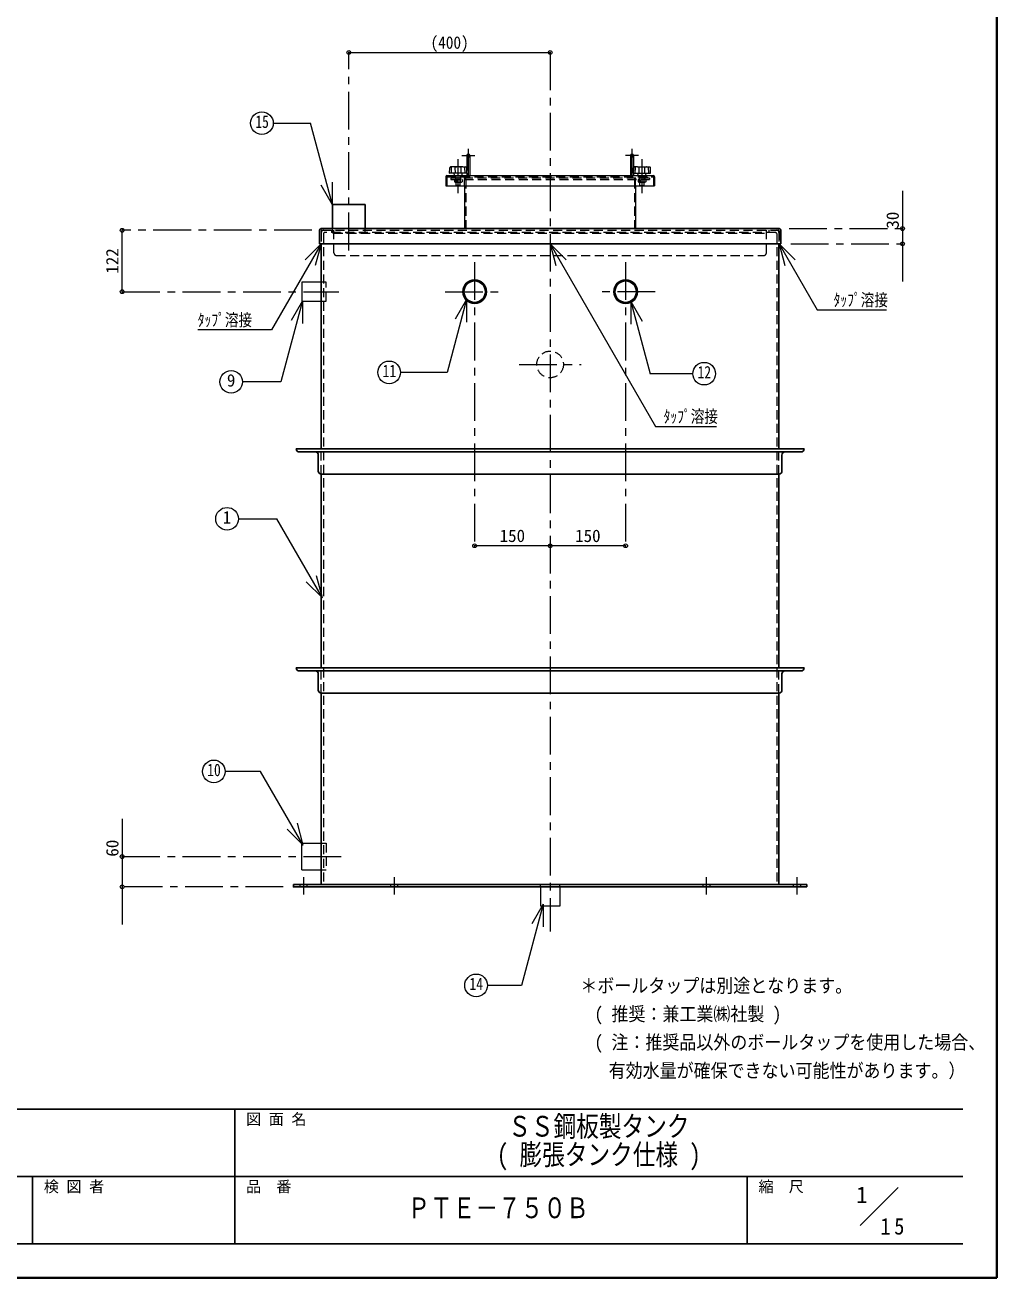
# Model space of a CAD drawing. Units: millimetres at full size, sheet at 1:15. Extents: x -3184 to 2891, y -2037 to 2178.
# Drawn here: x 960 to 2891, y -2037 to 452 of the extents above; entities that cross this region are included whole.
import ezdxf
from ezdxf.enums import TextEntityAlignment as Align

# ---------------------------------------------------------------- set-up
doc = ezdxf.new("R2010")
doc.units = ezdxf.units.MM
doc.header["$LTSCALE"] = 15
doc.header["$PDMODE"] = 32
doc.header["$PDSIZE"] = 7.5
doc.linetypes.add('CHAIN1', pattern=[8, 5, -1, 1, -1])
doc.linetypes.add('DASHED1', pattern=[1.8, 1.2, -0.6])
doc.layers.add('0-0', color=7, linetype='Continuous', lineweight=18)
doc.styles.add('ＭＳ ゴシック', font='')
doc.styles.get('ＭＳ ゴシック').set_extended_font_data('MS Gothic')

msp = doc.modelspace()

# ---------------------------------------------------------------- linework, layer by layer
at = {"layer": '0-0', "color": 1, "lineweight": 40}
for q in [(2890.8, 2177.87), (-3184.2, -2037.13)]:
    msp.add_line((2890.8, -2037.13), q, dxfattribs=at)
at = {"layer": '0-0', "color": 4, "lineweight": 9}
for p, q in [((1603.3, 397.57), (2003.3, 397.57)), ((1837.8, 192.87), (1837.8, 163.37)), ((1843.8, 192.87), (1843.8, 152.87)), ((2162.8, 192.87), (2162.8, 152.87)), ((2168.8, 192.87), (2168.8, 163.37)), ((1837.8, 157.74), (1837.8, 152.87)), ((2168.8, 157.74), (2168.8, 152.87)), ((1833.5, 132.87), (1833.5, 48.77)), ((2173.1, 132.87), (2173.1, 48.77)), ((2703.3, 122.57), (2703.3, -57.43)), ((1153.3, -77.63), (1153.3, 44.37)), ((2003.3, -582.43), (1853.3, -582.43)), ((2153.3, -582.43), (2003.3, -582.43)), ((1153.3, -1125.13), (1153.3, -1335.13))]:
    msp.add_line(p, q, dxfattribs=at)
at = {"layer": '0-0', "color": 4, "linetype": 'CHAIN1', "lineweight": 9}
for p, q in [((1603.3, 4.37), (1603.3, 397.57)), ((2003.3, 397.57), (2003.3, -1348.63)), ((1840.8, 205.87), (1840.8, 152.87)), ((2165.8, 205.87), (2165.8, 152.87)), ((1820.8, 117.87), (1820.8, 185.47)), ((1827.8, 192.87), (1853.8, 192.87)), ((2178.8, 192.87), (2152.8, 192.87)), ((2185.8, 117.87), (2185.8, 185.47)), ((1530.1, 44.37), (1153.3, 44.37)), ((2478.1, 47.57), (2703.3, 47.57)), ((2481.3, 17.57), (2703.3, 17.57)), ((1853.3, -19.13), (1853.3, -582.43)), ((2153.3, -19.13), (2153.3, -582.43)), ((1153.3, -77.63), (1583.3, -77.63)), ((1794.8, -77.63), (1911.8, -77.63)), ((2211.8, -77.63), (2094.8, -77.63)), ((1941.8, -222.13), (2064.8, -222.13)), ((1153.3, -1200.13), (1593.3, -1200.13)), ((1513.3, -1240.63), (1513.3, -1275.13)), ((1693.3, -1240.63), (1693.3, -1275.13)), ((2313.3, -1240.63), (2313.3, -1275.13)), ((2493.3, -1240.63), (2493.3, -1275.13)), ((1473.3, -1260.13), (1153.3, -1260.13))]:
    msp.add_line(p, q, dxfattribs=at)
at = {"layer": '0-0'}
for p, q in [((1453.32, 257.23), (1527.6, 257.23)), ((1571.11, 94.86), (1527.6, 257.23)), ((1795.8, 150.57), (1795.8, 132.87)), ((1798.1, 152.87), (2208.5, 152.87)), ((1803.63, 158.08), (1803.97, 168.6)), ((1837.57, 157.67), (1804.03, 157.67)), ((1811.39, 170.46), (1805.48, 170.15)), ((1807.25, 157.67), (1807.64, 169.31)), ((1829.79, 170.47), (1811.81, 170.47)), ((1813.17, 153.24), (1812.8, 157.67)), ((1815.31, 157.67), (1814.93, 169.31)), ((1826.28, 157.67), (1826.67, 169.31)), ((1828.43, 153.24), (1828.8, 157.67)), ((1830.21, 170.46), (1836.11, 170.15)), ((1834.35, 157.67), (1833.96, 169.31)), ((1837.97, 158.08), (1837.63, 168.6)), ((2168.63, 158.08), (2168.97, 168.6)), ((2169.03, 157.67), (2202.57, 157.67)), ((2176.39, 170.46), (2170.48, 170.15)), ((2172.25, 157.67), (2172.64, 169.31)), ((2176.81, 170.47), (2194.79, 170.47)), ((2178.17, 153.24), (2177.8, 157.67)), ((2180.31, 157.67), (2179.93, 169.31)), ((2191.28, 157.67), (2191.67, 169.31)), ((2193.43, 153.24), (2193.8, 157.67)), ((2195.21, 170.46), (2201.11, 170.15)), ((2199.35, 157.67), (2198.96, 169.31)), ((2202.97, 158.08), (2202.63, 168.6)), ((2210.8, 150.57), (2210.8, 132.87)), ((1571.11, 94.86), (1548.61, 133.83)), ((1571.11, 94.86), (1571.11, 139.86)), ((1795.8, 132.87), (2210.8, 132.87)), ((1548.5, 17.57), (1516.68, -14.25)), ((1548.5, 17.57), (1536.85, -25.9)), ((2003.3, 17.57), (2014.94, -25.9)), ((2003.3, 17.57), (2035.12, -14.25)), ((2003.3, 17.57), (2212.84, -345.37)), ((2458.1, 17.57), (2469.74, -25.9)), ((2458.1, 17.57), (2489.92, -14.25)), ((1511.3, -95.84), (1488.8, -134.81)), ((1511.3, -95.84), (1511.3, -140.84)), ((1837.35, -93.51), (1798.64, -237.97)), ((1837.35, -93.51), (1814.85, -132.48)), ((1837.35, -93.51), (1837.35, -138.51)), ((2163.82, -97.25), (2163.82, -142.25)), ((2163.82, -97.25), (2186.32, -136.22)), ((2163.82, -97.25), (2202.22, -240.54)), ((1798.64, -237.97), (1706.17, -237.97)), ((2286.72, -240.54), (2202.22, -240.54)), ((2212.84, -345.37), (2333.65, -345.37)), ((1383.97, -528.81), (1460.21, -528.81)), ((1550.82, -685.75), (1460.21, -528.81)), ((1550.82, -685.75), (1539.18, -642.29)), ((1550.82, -685.75), (1519, -653.94)), ((1512.82, -1177.11), (1501.18, -1133.64)), ((1512.82, -1177.11), (1481, -1145.29)), ((1510.3, -1226.63), (1510.3, -1173.63)), ((1510.3, -1173.63), (1548.8, -1173.63)), ((1510.3, -1226.63), (1548.8, -1226.63)), ((1984.3, -1260.13), (1984.3, -1298.63)), ((1989.36, -1294.56), (1966.86, -1333.53)), ((1989.36, -1294.56), (1989.36, -1339.56)), ((2618.97, -1932.89), (2694.73, -1857.13))]:
    msp.add_line(p, q, dxfattribs=at)
at = {"layer": '0-0', "color": 4, "linetype": 'DASHED1', "lineweight": 9}
for p, q in [((1798.1, 149.42), (1798.1, 132.87)), ((1799.25, 150.57), (2207.35, 150.57)), ((1810.8, 150.57), (1810.8, 147.57)), ((1815.8, 145.27), (1815.8, 152.87)), ((1816.8, 133.37), (1816.8, 152.87)), ((1824.8, 133.37), (1824.8, 152.87)), ((1825.8, 145.27), (1825.8, 152.87)), ((2180.8, 145.27), (2180.8, 152.87)), ((2181.8, 133.37), (2181.8, 152.87)), ((2189.8, 133.37), (2189.8, 152.87)), ((2190.8, 145.27), (2190.8, 152.87)), ((2195.8, 150.57), (2195.8, 147.57)), ((2208.5, 149.42), (2208.5, 132.87)), ((1805.8, 147.57), (1805.8, 145.27)), ((2200.8, 147.57), (1805.8, 147.57)), ((1805.8, 145.27), (2200.8, 145.27)), ((1814.55, 139.77), (1827.05, 139.77)), ((1817.3, 132.87), (1816.8, 133.37)), ((1824.8, 133.37), (1816.8, 133.37)), ((1817.05, 144.97), (1817.05, 140.27)), ((1824.8, 133.37), (1824.3, 132.87)), ((1824.55, 144.97), (1824.55, 140.27)), ((1833.5, 132.87), (1833.5, 144.12)), ((1835.8, 145.27), (1835.8, 44.37)), ((2170.8, 145.27), (2170.8, 44.37)), ((2173.1, 132.87), (2173.1, 144.12)), ((2192.05, 139.77), (2179.55, 139.77)), ((2181.8, 133.37), (2182.3, 132.87)), ((2181.8, 133.37), (2189.8, 133.37)), ((2182.05, 144.97), (2182.05, 140.27)), ((2189.3, 132.87), (2189.8, 133.37)), ((2189.55, 144.97), (2189.55, 140.27)), ((2200.8, 147.57), (2200.8, 145.27)), ((1573.8, -0.63), (1573.8, 44.37)), ((1573.8, 38.37), (2432.8, 38.37)), ((2432.8, -0.63), (2432.8, 44.37)), ((1578.8, -5.63), (2427.8, -5.63)), ((1548.8, -1173.63), (1558.3, -1173.63)), ((1558.3, -1173.63), (1558.3, -1226.63)), ((1548.8, -1226.63), (1558.3, -1226.63)), ((1686.3, -1255.63), (1686.3, -1260.13)), ((1700.3, -1255.63), (1700.3, -1260.13)), ((1984.3, -1260.13), (1984.3, -1255.63)), ((2022.3, -1260.13), (2022.3, -1255.63)), ((2306.3, -1255.63), (2306.3, -1260.13)), ((2320.3, -1255.63), (2320.3, -1260.13))]:
    msp.add_line(p, q, dxfattribs=at)
at = {"layer": '0-0', "color": 5, "lineweight": 25}
for p, q in [((1570.8, 47.57), (1570.8, 95.37)), ((1570.8, 95.37), (1635.8, 95.37)), ((1635.8, 47.57), (1635.8, 95.37)), ((1545.3, 44.37), (1545.3, 17.57)), ((1548.5, 47.57), (2458.1, 47.57)), ((2461.3, 44.37), (2461.3, 17.57)), ((2461.3, 17.57), (1545.3, 17.57)), ((1548.8, 17.57), (1548.8, -390.13)), ((2457.8, 17.57), (2457.8, -390.13)), ((1553.3, -390.13), (1498.8, -390.13)), ((2501.8, -396.13), (1504.8, -396.13)), ((2453.3, -390.13), (1553.3, -390.13)), ((2453.3, -390.13), (2507.8, -390.13)), ((1542.8, -434.13), (1542.8, -402.13)), ((2463.8, -434.13), (2463.8, -402.13)), ((1548.8, -440.13), (2457.8, -440.13)), ((1548.8, -440.13), (1548.8, -825.13)), ((2457.8, -440.13), (2457.8, -825.13)), ((1553.3, -825.13), (1498.8, -825.13)), ((2501.8, -831.13), (1504.8, -831.13)), ((1542.8, -869.13), (1542.8, -837.13)), ((2453.3, -825.13), (1553.3, -825.13)), ((2453.3, -825.13), (2507.8, -825.13)), ((2463.8, -869.13), (2463.8, -837.13)), ((1548.8, -875.13), (2457.8, -875.13)), ((1548.8, -875.13), (1548.8, -1255.63)), ((2457.8, -875.13), (2457.8, -1255.63)), ((1493.3, -1255.63), (2513.3, -1255.63)), ((2513.3, -1255.63), (2513.3, -1260.13))]:
    msp.add_line(p, q, dxfattribs=at)
at = {"layer": '0-0', "linetype": 'DASHED1'}
for p, q in [((1548.5, 42.77), (1548.5, 17.57)), ((1548.8, 39.87), (1548.8, 17.57)), ((1550.1, 44.37), (2456.5, 44.37)), ((1553.3, 37.62), (1553.3, -1255.63)), ((2451.05, 39.87), (1555.55, 39.87)), ((1568.8, 44.37), (1568.8, 39.87)), ((1570.8, 39.37), (1570.8, 47.57)), ((2437.8, 44.37), (2437.8, 39.87)), ((2453.3, 37.62), (2453.3, -1255.63)), ((2457.8, 39.87), (2457.8, 17.57)), ((2458.1, 42.77), (2458.1, 17.57)), ((1548.8, -440.13), (1548.8, -390.13)), ((2457.8, -440.13), (2457.8, -390.13)), ((1548.8, -875.13), (1548.8, -825.13)), ((2457.8, -875.13), (2457.8, -825.13)), ((1506.3, -1255.63), (1506.3, -1260.13)), ((1520.3, -1255.63), (1520.3, -1260.13)), ((2486.3, -1255.63), (2486.3, -1260.13)), ((2500.3, -1255.63), (2500.3, -1260.13))]:
    msp.add_line(p, q, dxfattribs=at)
at = {"layer": '0-0', "color": 6, "lineweight": 25}
for p, q in [((-3116.7, -1701.77), (2823.3, -1701.77)), ((1376.87, -1969.63), (1376.87, -1701.77)), ((2823.3, -1835.7), (-230.27, -1835.7)), ((975.08, -1969.63), (975.08, -1835.7)), ((2394.73, -1969.63), (2394.73, -1835.7)), ((2823.3, -1969.63), (-3116.7, -1969.63))]:
    msp.add_line(p, q, dxfattribs=at)
at = {"layer": '0-0', "color": 4, "linetype": 'DASHED1', "lineweight": 9}
for points in [[(1813.32, 144.97), (1813.32, 140.27), (1814.55, 139.77)], [(1828.28, 144.97), (1828.28, 140.27), (1827.05, 139.77)], [(2178.32, 144.97), (2178.32, 140.27), (2179.55, 139.77)], [(2193.28, 144.97), (2193.28, 140.27), (2192.05, 139.77)], [(1548.8, -96.63), (1558.3, -96.63), (1558.3, -58.63), (1548.8, -58.63)]]:
    msp.add_lwpolyline(points, dxfattribs=at)
at = {"layer": '0-0', "linetype": 'DASHED1'}
msp.add_lwpolyline([(1570.8, 39.37), (1635.8, 39.37), (1635.8, 47.57)], dxfattribs=at)
at = {"layer": '0-0'}
for points in [[(1548.5, 17.57), (1449.72, -153.51), (1303.29, -153.51)], [(2458.1, 17.57), (2533.91, -113.74), (2671.29, -113.74)], [(1548.8, -58.63), (1510.3, -58.63), (1510.3, -96.63), (1548.8, -96.63)], [(1511.3, -95.84), (1468.18, -256.75), (1392.16, -256.75)], [(1512.82, -1177.11), (1428.31, -1030.73), (1357.75, -1030.73)], [(2022.3, -1260.13), (2022.3, -1298.63), (1984.3, -1298.63)], [(1989.36, -1294.56), (1946.15, -1455.83), (1878.71, -1455.83)]]:
    msp.add_lwpolyline(points, dxfattribs=at)
at = {"layer": '0-0', "color": 5, "lineweight": 25}
msp.add_lwpolyline([(1493.3, -1255.63), (1493.3, -1260.13), (2513.3, -1260.13)], dxfattribs=at)
at = {"layer": '0-0'}
for centre in [(1430.82, 257.23), (1683.67, -237.97), (2309.22, -240.54), (1369.66, -256.75), (1361.47, -528.81), (1335.25, -1030.73), (1856.21, -1455.83)]:
    msp.add_circle(centre, 22.5, dxfattribs=at)
at = {"layer": '0-0', "color": 5, "lineweight": 25}
for centre, radius in [((1853.3, -77.63), 23.5), ((1853.3, -77.63), 21.35), ((2153.3, -77.63), 23.5), ((2153.3, -77.63), 21.35)]:
    msp.add_circle(centre, radius, dxfattribs=at)
at = {"layer": '0-0', "color": 4, "linetype": 'DASHED1', "lineweight": 9}
msp.add_circle((2003.3, -222.13), 26.5, dxfattribs=at)
at = {"layer": '0-0', "color": 4, "lineweight": 9}
for centre, start in [((1840.8, 192.87), 360), ((2165.8, 192.87), 0)]:
    msp.add_arc(centre, 3, start, 180, dxfattribs=at)
at = {"layer": '0-0', "color": 4, "linetype": 'DASHED1', "lineweight": 9}
for centre, radius, start, end in [((1840.8, 192.87), 3, 180, 0), ((2165.8, 192.87), 3, 180, 360), ((1799.25, 149.42), 1.15, 90, 180), ((2207.35, 149.42), 1.15, 0, 90), ((1813.62, 144.97), 0.3, 90, 180), ((1814.31, 147.42), 7.65, 271.74524, 290.89913), ((1816.75, 144.97), 0.3, 0, 90), ((1817.35, 144.97), 0.3, 90, 180), ((1820.8, 154.1), 14.33, 254.82182, 285.17818), ((1824.25, 144.97), 0.3, 0, 90), ((1824.85, 144.97), 0.3, 90, 180), ((1827.28, 147.42), 7.65, 249.10087, 268.25476), ((1827.98, 144.97), 0.3, 0, 90), ((1832.35, 144.12), 1.15, 0, 90), ((1833.5, 145.27), 2.3, 0, 90), ((2173.1, 145.27), 2.3, 90, 180), ((2174.25, 144.12), 1.15, 90, 180), ((2178.62, 144.97), 0.3, 90, 180), ((2179.31, 147.42), 7.65, 271.74524, 290.89913), ((2181.75, 144.97), 0.3, 0, 90), ((2182.35, 144.97), 0.3, 90, 180), ((2185.8, 154.1), 14.33, 254.82182, 285.17818), ((2189.25, 144.97), 0.3, 0, 90), ((2189.85, 144.97), 0.3, 90, 180), ((2192.28, 147.42), 7.65, 249.10087, 268.25476), ((2192.98, 144.97), 0.3, 0, 90), ((1578.8, -0.63), 5, 180, 270), ((2427.8, -0.63), 5, 270, 0)]:
    msp.add_arc(centre, radius, start, end, dxfattribs=at)
at = {"layer": '0-0'}
for centre, radius, start, end in [((1798.1, 150.57), 2.3, 90, 180), ((1804.03, 158.07), 0.4, 178.15415, 270), ((1805.57, 168.55), 1.6, 93.01913, 178.15415), ((1805.19, 168.01), 1.66, 93.02757, 128.73305), ((1805.26, 161.7), 7.97, 72.62002, 91.09064), ((1811.81, 162.47), 8, 90, 93.01913), ((1813.57, 153.27), 0.4, 184.76364, 270), ((1815.33, 169.32), 0.4, 97.29873, 181.90915), ((1820.8, 126.6), 43.47, 82.70127, 97.29873), ((1826.27, 169.32), 0.4, 358.09085, 82.70127), ((1828.03, 153.27), 0.4, 270, 355.23636), ((1829.79, 162.47), 8, 86.98087, 90), ((1836.34, 161.7), 7.97, 88.90936, 107.37998), ((1836.03, 168.55), 1.6, 1.84585, 86.98087), ((1836.4, 168.01), 1.66, 51.26695, 86.97243), ((1837.57, 158.07), 0.4, 270, 1.84585), ((2169.03, 158.07), 0.4, 178.15415, 270), ((2170.57, 168.55), 1.6, 93.01913, 178.15415), ((2170.19, 168.01), 1.66, 93.02757, 128.73305), ((2170.26, 161.7), 7.97, 72.62002, 91.09064), ((2176.81, 162.47), 8, 90, 93.01913), ((2178.57, 153.27), 0.4, 184.76364, 270), ((2180.33, 169.32), 0.4, 97.29873, 181.90915), ((2185.8, 126.6), 43.47, 82.70127, 97.29873), ((2191.27, 169.32), 0.4, 358.09085, 82.70127), ((2193.03, 153.27), 0.4, 270, 355.23636), ((2194.79, 162.47), 8, 86.98087, 90), ((2201.34, 161.7), 7.97, 88.90936, 107.37998), ((2201.03, 168.55), 1.6, 1.84585, 86.98087), ((2201.4, 168.01), 1.66, 51.26695, 86.97243), ((2202.57, 158.07), 0.4, 270, 1.84585), ((2208.5, 150.57), 2.3, 0, 90)]:
    msp.add_arc(centre, radius, start, end, dxfattribs=at)
at = {"layer": '0-0', "color": 5, "lineweight": 25}
for centre, radius, start, end in [((1548.5, 44.37), 3.2, 90, 180), ((2458.1, 44.37), 3.2, 0, 90), ((1504.8, -390.13), 6, 180, 270), ((1536.8, -402.13), 6, 0, 90), ((2469.8, -402.13), 6, 90, 180), ((2501.8, -390.13), 6, 270, 0), ((1548.8, -434.13), 6, 180, 270), ((2457.8, -434.13), 6, 270, 0), ((1504.8, -825.13), 6, 180, 270), ((1536.8, -837.13), 6, 0, 90), ((2469.8, -837.13), 6, 90, 180), ((2501.8, -825.13), 6, 270, 0), ((1548.8, -869.13), 6, 180, 270), ((2457.8, -869.13), 6, 270, 0)]:
    msp.add_arc(centre, radius, start, end, dxfattribs=at)
at = {"layer": '0-0', "linetype": 'DASHED1'}
for centre, radius, start, end in [((1550.1, 42.77), 1.6, 90, 180), ((1553.3, 39.87), 4.5, 90, 180), ((1555.55, 37.62), 2.25, 90, 180), ((2451.05, 37.62), 2.25, 0, 90), ((2453.3, 39.87), 4.5, 0, 90), ((2456.5, 42.77), 1.6, 0, 90)]:
    msp.add_arc(centre, radius, start, end, dxfattribs=at)
at = {"layer": '0-0', "color": 1}
for p in [(1603.3, 397.57), (2003.3, 397.57), (2703.3, 47.57), (1153.3, 44.37), (2703.3, 17.57), (1153.3, -77.63), (1853.3, -582.43), (2003.3, -582.43), (2153.3, -582.43), (1153.3, -1200.13), (1153.3, -1260.13)]:
    msp.add_point(p, dxfattribs=at)

# ---------------------------------------------------------------- texts
at = {"layer": '0-0', "style": 'ＭＳ ゴシック'}
for s, height, width, p in [('(400)', 24.74, 0.9, (1765.8, 397.57)), ('15', 24.74, 0.8, (1417.69, 240.36)), ('ﾀｯﾌﾟ溶接', 24.74, 0.8, (2566.29, -113.74)), ('ﾀｯﾌﾟ溶接', 24.74, 0.8, (1303.29, -153.51)), ('11', 24.74, 0.8, (1670.55, -254.84)), ('12', 24.74, 0.8, (2296.09, -257.42)), ('ﾀｯﾌﾟ溶接', 24.74, 0.8, (2228.65, -345.37)), ('10', 24.74, 0.8, (1322.12, -1047.6)), ('14', 24.74, 0.8, (1843.08, -1472.71)), ('＊ボールタップは別途となります。', 27.49, 0.9, (2063.3, -1478.38)), ('( 推奨：兼工業㈱社製 )', 27.49, 0.9, (2091.42, -1534.63)), ('( 注：推奨品以外のボールタップを使用した場合、', 27.49, 0.9, (2091.42, -1590.88)), ('有効水量が確保できない可能性があります。）', 27.49, 0.9, (2119.55, -1647.13)), ('ＳＳ鋼板製タンク', 41.24, 0.8, (1920.08, -1768.74)), ('( 膨張タンク仕様 )', 41.24, 0.8, (1897.58, -1824.99)), ('ＰＴＥ－７５０Ｂ', 41.24, 0.8, (1719.86, -1930.79))]:
    msp.add_text(s, height=height, dxfattribs=dict(at, width=width)).set_placement(p, align=Align.BOTTOM_LEFT)
for s, p in [('30', (2703.3, 47.57)), ('122', (1153.3, -41.94)), ('60', (1153.3, -1200.13))]:
    msp.add_text(s, height=24.74, rotation=90, dxfattribs=at).set_placement(p, align=Align.BOTTOM_LEFT)
for s, height, p in [('9', 24.74, (1361.23, -273.62)), ('1', 24.74, (1353.03, -545.68)), ('150', 24.74, (1902.99, -582.43)), ('150', 24.74, (2052.99, -582.43)), ('図 面 名', 21.99, (1399.37, -1739.27)), ('検 図 者', 21.99, (997.58, -1873.2)), ('品\u3000番', 21.99, (1399.37, -1873.2)), ('縮\u3000尺', 21.99, (2417.23, -1873.2)), ('1', 32.99, (2611.35, -1898.42))]:
    msp.add_text(s, height=height, dxfattribs=at).set_placement(p, align=Align.BOTTOM_LEFT)
at = {"layer": '0-0', "insert": (2659.3, -1951.48), "char_height": 32.99, "attachment_point": 7, "style": 'ＭＳ ゴシック'}
msp.add_mtext('\\T1.36;\\W0.9;15', dxfattribs=at)

doc.saveas('drawing.dxf')
